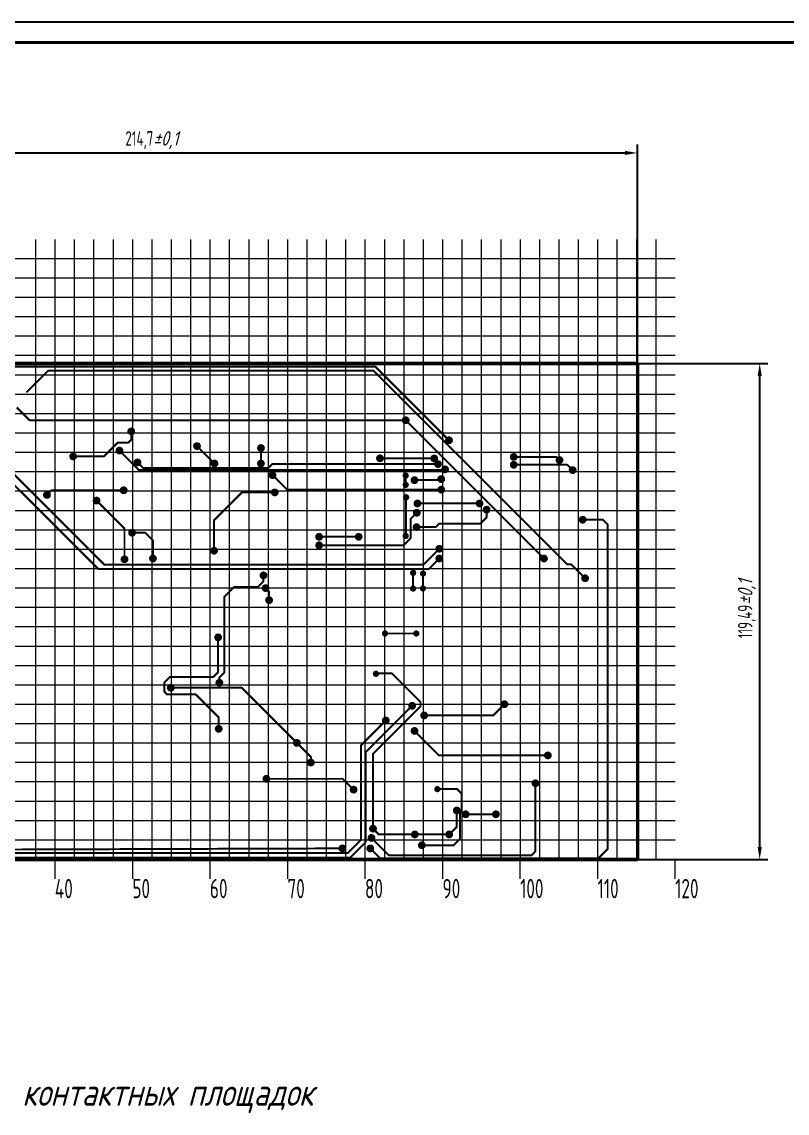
# Model space of a CAD drawing. Extents: x 1752 to 2593, y 74 to 668.
# Drawn here: x 2242.3 to 2426.5, y 404.7 to 667.6 of the extents above; entities that cross this region are included whole.
import ezdxf

# ---------------------------------------------------------------- set-up
doc = ezdxf.new("R2010")
doc.units = 0
doc.header["$MEASUREMENT"] = 0
doc.layers.get('0').update_dxf_attribs({"linetype": 'CONTINUOUS'})
doc.layers.get('DEFPOINTS').update_dxf_attribs({"linetype": 'CONTINUOUS'})
for name, color, linetype in [('BottomLayer', 5, 'CONTINUOUS'), ('BottomSolder', 6, 'CONTINUOUS'), ('KeepOutLayer', 6, 'CONTINUOUS'), ('KONTUR', 7, 'CONTINUOUS')]:
    doc.layers.add(name, color=color, linetype=linetype)
doc.layers.add('Основная', color=7, linetype='CONTINUOUS', lineweight=40)
doc.layers.add('тонкая', color=7, linetype='CONTINUOUS', lineweight=20)
doc.styles.add('ЕСКД', font='eskd15.shx', dxfattribs={"width": 0.8})
doc.styles.add('стиль1', font='romans.shx', dxfattribs={"width": 0.75, "oblique": 15, "height": 3.5})
doc.dimstyles.new('ЕСКД', dxfattribs={"dimtxt": 3.5, "dimasz": 3, "dimexe": 2, "dimexo": 0, "dimgap": 1, "dimtad": 1, "dimtoh": 1, "dimtxsty": 'ЕСКД', "dimcen": 0, "dimazin": 2, "dimtfac": 1, "dimtmove": 0, "dimatfit": 3, "dimfxl": 1, "dimarcsym": 0})

# ---------------------------------------------------------------- blocks, each defined once
blk = doc.blocks.new('*D143')
at = {"layer": 'DEFPOINTS', "color": 0, "transparency": 16777216}
for p in [(2390.47, 635.99), (2175.76, 585.3), (2390.47, 585.3)]:
    blk.add_point(p, dxfattribs=at)
at = {"layer": 'тонкая', "color": 0, "lineweight": -2, "transparency": 16777216}
for p, q in [((2175.76, 585.3), (2175.76, 637.99)), ((2390.47, 585.3), (2390.47, 637.99)), ((2178.76, 635.99), (2387.47, 635.99))]:
    blk.add_line(p, q, dxfattribs=at)
at = {"layer": 'тонкая', "color": 0, "transparency": 16777216}
for points in [[(2178.76, 636.49), (2178.76, 635.49), (2175.76, 635.99)], [(2387.47, 636.49), (2387.47, 635.49), (2390.47, 635.99)]]:
    blk.add_solid(points, dxfattribs=at)
at = {"layer": 'тонкая', "color": 0, "lineweight": 9, "transparency": 16777216, "insert": (2273.57, 639.08), "char_height": 3.5, "width": 6.1333, "attachment_point": 5, "style": 'ЕСКД'}
blk.add_mtext('214,7{\\Fromans|c204;\\Q15;\\W0.75;%%P0,1}', dxfattribs=at)
blk = doc.blocks.new('*D144')
at = {"layer": 'DEFPOINTS', "color": 0, "transparency": 16777216}
for p in [(2390.47, 585.3), (2419.92, 585.3), (2390.23, 465.81)]:
    blk.add_point(p, dxfattribs=at)
at = {"layer": 'тонкая', "color": 0, "lineweight": -2, "transparency": 16777216}
for p, q in [((2390.47, 585.3), (2421.92, 585.3)), ((2419.92, 468.81), (2419.92, 582.3)), ((2390.23, 465.81), (2421.92, 465.81))]:
    blk.add_line(p, q, dxfattribs=at)
at = {"layer": 'тонкая', "color": 0, "transparency": 16777216}
for points in [[(2419.42, 582.3), (2420.42, 582.3), (2419.92, 585.3)], [(2419.42, 468.81), (2420.42, 468.81), (2419.92, 465.81)]]:
    blk.add_solid(points, dxfattribs=at)
at = {"layer": 'тонкая', "color": 0, "lineweight": 9, "transparency": 16777216, "insert": (2416.84, 526.15), "char_height": 3.5, "attachment_point": 5, "rotation": 90, "style": 'ЕСКД'}
blk.add_mtext('119,49{\\Fromans|c204;\\Q15;\\W0.75;%%P0,1}', dxfattribs=at)

msp = doc.modelspace()

# ---------------------------------------------------------------- linework, layer by layer
at = {"lineweight": 9}
for p, q in [((2245.538, 615.167), (2245.538, 465.809)), ((2250.206, 615.167), (2250.206, 461.142)), ((2254.873, 615.167), (2254.873, 465.809)), ((2259.541, 615.167), (2259.541, 465.809)), ((2264.208, 615.167), (2264.208, 465.809)), ((2268.876, 615.167), (2268.876, 461.142)), ((2273.543, 615.167), (2273.543, 465.809)), ((2278.211, 615.167), (2278.211, 465.809)), ((2282.878, 615.167), (2282.878, 465.809)), ((2287.545, 615.167), (2287.545, 461.142)), ((2292.213, 615.167), (2292.213, 465.809)), ((2296.88, 615.167), (2296.88, 465.809)), ((2301.548, 615.167), (2301.548, 465.809)), ((2306.215, 615.167), (2306.215, 461.142)), ((2310.883, 615.167), (2310.883, 465.809)), ((2315.55, 615.167), (2315.55, 465.809)), ((2320.218, 615.167), (2320.218, 465.809)), ((2324.885, 615.167), (2324.885, 461.142)), ((2329.552, 615.167), (2329.552, 465.809)), ((2334.22, 615.167), (2334.22, 465.809)), ((2338.887, 615.167), (2338.887, 465.809)), ((2343.555, 615.167), (2343.555, 461.142)), ((2348.222, 615.167), (2348.222, 465.809)), ((2352.89, 615.167), (2352.89, 465.809)), ((2357.557, 615.167), (2357.557, 465.809)), ((2362.225, 615.167), (2362.225, 465.809)), ((2366.892, 615.167), (2366.892, 465.809)), ((2371.559, 615.167), (2371.559, 465.809)), ((2376.227, 615.167), (2376.227, 465.809)), ((2380.894, 615.167), (2380.894, 461.142)), ((2385.562, 615.167), (2385.562, 465.809)), ((2390.229, 615.167), (2390.229, 465.809)), ((2394.897, 615.167), (2394.897, 465.809)), ((2362.225, 610.5), (2175.527, 610.5)), ((2399.564, 610.5), (2212.866, 610.5)), ((2362.225, 605.833), (2175.527, 605.833)), ((2399.564, 605.833), (2212.866, 605.833)), ((2362.225, 601.165), (2175.527, 601.165)), ((2399.564, 601.165), (2212.866, 601.165)), ((2362.225, 596.498), (2170.859, 596.498)), ((2399.564, 596.498), (2208.199, 596.498)), ((2362.225, 591.83), (2175.527, 591.83)), ((2399.564, 591.83), (2212.866, 591.83)), ((2362.225, 587.163), (2175.527, 587.163)), ((2399.564, 587.163), (2212.866, 587.163)), ((2362.225, 582.495), (2175.527, 582.495)), ((2399.564, 582.495), (2212.866, 582.495)), ((2362.225, 577.828), (2170.859, 577.828)), ((2399.564, 577.828), (2208.199, 577.828)), ((2362.225, 573.16), (2175.527, 573.16)), ((2399.564, 573.16), (2212.866, 573.16)), ((2362.225, 568.493), (2175.527, 568.493)), ((2399.564, 568.493), (2212.866, 568.493)), ((2362.225, 563.826), (2175.527, 563.826)), ((2399.564, 563.826), (2212.866, 563.826)), ((2362.225, 559.158), (2170.859, 559.158)), ((2399.564, 559.158), (2208.199, 559.158)), ((2362.225, 554.491), (2175.527, 554.491)), ((2399.564, 554.491), (2212.866, 554.491)), ((2362.225, 549.823), (2175.527, 549.823)), ((2399.564, 549.823), (2212.866, 549.823)), ((2362.225, 545.156), (2175.527, 545.156)), ((2399.564, 545.156), (2212.866, 545.156)), ((2362.225, 540.488), (2170.859, 540.488)), ((2399.564, 540.488), (2208.199, 540.488)), ((2362.225, 535.821), (2175.527, 535.821)), ((2399.564, 535.821), (2212.866, 535.821)), ((2362.225, 531.153), (2175.527, 531.153)), ((2399.564, 531.153), (2212.866, 531.153)), ((2362.225, 526.486), (2175.527, 526.486)), ((2399.564, 526.486), (2212.866, 526.486)), ((2362.225, 521.819), (2170.859, 521.819)), ((2399.564, 521.819), (2208.199, 521.819)), ((2362.225, 517.151), (2175.527, 517.151)), ((2399.564, 517.151), (2212.866, 517.151)), ((2362.225, 512.484), (2175.527, 512.484)), ((2399.564, 512.484), (2212.866, 512.484)), ((2362.225, 507.816), (2175.527, 507.816)), ((2399.564, 507.816), (2212.866, 507.816)), ((2362.225, 503.149), (2170.859, 503.149)), ((2399.564, 503.149), (2208.199, 503.149)), ((2362.225, 498.481), (2175.527, 498.481)), ((2399.564, 498.481), (2212.866, 498.481)), ((2362.225, 493.814), (2175.527, 493.814)), ((2399.564, 493.814), (2212.866, 493.814)), ((2362.225, 489.146), (2175.527, 489.146)), ((2399.564, 489.146), (2212.866, 489.146)), ((2362.225, 484.479), (2170.859, 484.479)), ((2399.564, 484.479), (2208.199, 484.479)), ((2362.225, 479.812), (2175.527, 479.812)), ((2399.564, 479.812), (2212.866, 479.812)), ((2362.225, 475.144), (2175.527, 475.144)), ((2399.564, 475.144), (2212.866, 475.144)), ((2362.225, 470.477), (2175.527, 470.477)), ((2399.564, 470.477), (2212.866, 470.477)), ((2362.225, 461.142), (2362.225, 465.809)), ((2399.564, 461.142), (2399.564, 465.809))]:
    msp.add_line(p, q, dxfattribs=at)
at = {"layer": 'BottomLayer', "const_width": 0.474}
for points in [[(2229.043, 584.519), (2327.371, 584.519)], [(2243.49, 578.451), (2248.624, 583.585)], [(2248.624, 583.585), (2326.905, 583.585)], [(2326.905, 583.585), (2373.579, 536.911)], [(2327.371, 584.519), (2345.108, 566.782)], [(2217.996, 578.451), (2260.704, 535.744)], [(2241.024, 574.717), (2244.142, 571.599)], [(2244.142, 571.599), (2334.69, 571.599)], [(2334.69, 571.599), (2367.978, 538.311)], [(2268.608, 566.922), (2268.608, 568.929)], [(2262.027, 562.908), (2265.341, 566.222)], [(2265.341, 566.222), (2267.908, 566.222)], [(2267.908, 566.222), (2268.608, 566.922)], [(2284.431, 565.382), (2288.632, 561.181)], [(2299.834, 561.181), (2299.834, 564.915)], [(2254.606, 562.908), (2262.027, 562.908)], [(2265.761, 564.299), (2270.429, 559.632)], [(2328.492, 562.442), (2341.56, 562.395)], [(2360.697, 562.768), (2370.965, 562.768)], [(2370.965, 562.768), (2371.712, 562.022)], [(2238.51, 560.428), (2262.121, 536.817)], [(2269.962, 561.601), (2271.455, 560.108)], [(2269.962, 561.601), (2271.455, 560.108)], [(2271.455, 560.108), (2301.607, 560.108)], [(2301.607, 560.108), (2302.541, 561.041)], [(2302.541, 561.041), (2342.459, 561.041)], [(2344.174, 559.632), (2344.174, 559.781)], [(2360.697, 560.875), (2373.606, 560.875)], [(2373.606, 560.875), (2374.886, 559.595)], [(2270.429, 559.632), (2344.174, 559.632)], [(2270.429, 559.632), (2344.174, 559.632)], [(2270.429, 559.632), (2344.174, 559.632)], [(2302.634, 558.381), (2306.125, 554.89)], [(2334.69, 556.047), (2334.69, 558.278)], [(2336.8, 557.167), (2343.054, 557.261)], [(2343.054, 557.261), (2343.054, 557.447)], [(2343.054, 557.447), (2343.241, 557.447)], [(2248.305, 553.62), (2249.425, 554.74)], [(2249.425, 554.74), (2266.788, 554.74)], [(2306.125, 554.89), (2343.241, 554.89)], [(2260.254, 552.257), (2266.975, 545.536)], [(2288.538, 547.506), (2295.259, 554.227)], [(2295.259, 554.227), (2303.147, 554.227)], [(2334.793, 543.828), (2334.793, 553.06)], [(2335.866, 547.833), (2337.36, 549.326)], [(2337.5, 551.566), (2352.482, 551.566)], [(2354.163, 548.206), (2354.163, 550.073)], [(2288.538, 540.178), (2288.538, 547.506)], [(2335.866, 543.165), (2335.866, 547.833)], [(2341.934, 545.872), (2342.774, 546.712)], [(2342.774, 546.712), (2352.669, 546.712)], [(2352.669, 546.712), (2354.163, 548.206)], [(2377.313, 547.646), (2382.167, 547.646)], [(2382.167, 547.646), (2383.287, 546.526)], [(2383.287, 468.299), (2383.287, 546.526)], [(2266.975, 538.124), (2266.975, 545.536)], [(2268.795, 544.519), (2271.969, 544.519)], [(2271.969, 544.519), (2273.836, 542.652)], [(2337.313, 545.872), (2341.934, 545.872)], [(2273.836, 538.311), (2273.836, 542.652)], [(2313.836, 543.539), (2323.357, 543.539)], [(2313.836, 541.485), (2334.186, 541.485)], [(2334.186, 541.485), (2335.866, 543.165)], [(2334.69, 543.725), (2334.793, 543.828)], [(2338.947, 536.817), (2342.774, 540.645)], [(2262.121, 536.817), (2338.947, 536.817)], [(2340.207, 535.744), (2342.774, 538.311)], [(2373.579, 536.911), (2374.513, 536.911)], [(2374.513, 536.911), (2377.873, 533.55)], [(2260.704, 535.744), (2340.207, 535.744)], [(2300.44, 532.803), (2300.44, 534.25)], [(2336.473, 531.076), (2336.473, 534.857)], [(2338.853, 531.076), (2338.853, 534.67)], [(2291.012, 529.069), (2293.392, 531.45)], [(2293.392, 531.45), (2299.087, 531.45)], [(2299.087, 531.45), (2300.44, 532.803)], [(2300.954, 531.17), (2301.794, 530.33)], [(2291.012, 510.866), (2291.012, 529.069)], [(2301.794, 528.276), (2301.794, 530.33)], [(2329.705, 520.248), (2337.22, 520.248)], [(2289.519, 510.913), (2289.519, 519.314)], [(2276.59, 508.439), (2277.943, 509.793)], [(2277.943, 509.793), (2288.398, 509.793)], [(2288.398, 509.793), (2289.519, 510.913)], [(2289.814, 509.668), (2291.012, 510.866)], [(2327.698, 510.633), (2331.339, 510.633)], [(2331.339, 510.633), (2338.247, 503.725)], [(2276.59, 506.199), (2276.59, 508.439)], [(2278.13, 507.179), (2295.213, 507.179)], [(2289.814, 508.377), (2289.814, 509.668)], [(2295.213, 507.179), (2308.496, 493.896)], [(2276.59, 506.199), (2277.196, 505.592)], [(2277.196, 505.592), (2284.104, 505.592)], [(2284.104, 505.592), (2289.659, 500.038)], [(2325.038, 491.637), (2336.24, 502.838)], [(2326.811, 491.263), (2338.247, 502.698)], [(2338.247, 502.698), (2338.247, 503.725)], [(2355.75, 500.505), (2358.457, 503.212)], [(2289.659, 497.284), (2289.659, 500.038)], [(2323.918, 493.317), (2329.892, 499.291)], [(2339.133, 500.505), (2355.75, 500.505)], [(2336.8, 496.771), (2342.681, 490.89)], [(2308.496, 493.896), (2311.848, 490.544)], [(2323.918, 470.54), (2323.918, 493.317)], [(2325.038, 469.98), (2325.038, 491.637)], [(2311.848, 489.153), (2311.848, 490.544)], [(2326.811, 473.247), (2326.811, 491.263)], [(2342.681, 490.89), (2368.912, 490.89)], [(2301.14, 485.242), (2319.53, 485.242)], [(2319.53, 485.242), (2322.144, 482.628)], [(2365.925, 467.739), (2365.925, 484.169)], [(2342.307, 482.768), (2347.068, 482.768)], [(2347.068, 482.768), (2348.188, 481.648)], [(2348.188, 477.471), (2348.188, 481.648)], [(2346.975, 473.667), (2346.975, 477.634)], [(2347.768, 477.051), (2348.188, 477.471)], [(2347.768, 470.773), (2347.768, 477.051)], [(2349.122, 476.701), (2356.403, 476.701)], [(2326.811, 473.247), (2328.212, 471.847)], [(2345.154, 471.847), (2346.975, 473.667)], [(2320.744, 467.366), (2323.918, 470.54)], [(2326.438, 471.006), (2330.639, 466.806)], [(2328.212, 471.847), (2336.893, 471.847)], [(2336.893, 471.847), (2345.154, 471.847)], [(2346.228, 469.233), (2347.768, 470.773)], [(2210.032, 468.113), (2319.437, 468.486)], [(2321.304, 466.246), (2325.038, 469.98)], [(2326.158, 468.486), (2328.585, 466.059)], [(2338.573, 469.233), (2346.228, 469.233)], [(2364.991, 466.806), (2365.925, 467.739)], [(2381.047, 466.059), (2383.287, 468.299)], [(2185.388, 466.246), (2321.304, 466.246)], [(2188.188, 467.366), (2320.744, 467.366)], [(2328.585, 466.059), (2381.047, 466.059)], [(2330.639, 466.806), (2364.991, 466.806)]]:
    msp.add_lwpolyline(points, dxfattribs=at)
at = {"layer": 'BottomLayer'}
for points, const_width in [([(2248.505, 583.585, 1), (2248.742, 583.585, 1)], 0.237), ([(2248.505, 583.585, 1), (2248.742, 583.585, 1)], 0.237), ([(2326.786, 583.585, 1), (2327.023, 583.585, 1)], 0.237), ([(2326.786, 583.585, 1), (2327.023, 583.585, 1)], 0.237), ([(2327.253, 584.519, 1), (2327.49, 584.519, 1)], 0.237), ([(2327.253, 584.519, 1), (2327.49, 584.519, 1)], 0.237), ([(2243.371, 578.451, 1), (2243.608, 578.451, 1)], 0.237), ([(2244.023, 571.599, 1), (2244.26, 571.599, 1)], 0.237), ([(2244.023, 571.599, 1), (2244.26, 571.599, 1)], 0.237), ([(2334.317, 571.599, 1), (2335.063, 571.599, 1)], 0.747), ([(2334.571, 571.599, 1), (2334.809, 571.599, 1)], 0.237), ([(2334.571, 571.599, 1), (2334.809, 571.599, 1)], 0.237), ([(2268.235, 568.929, 1), (2268.982, 568.929, 1)], 0.747), ([(2268.49, 568.929, 1), (2268.727, 568.929, 1)], 0.237), ([(2265.223, 566.222, 1), (2265.46, 566.222, 1)], 0.237), ([(2265.223, 566.222, 1), (2265.46, 566.222, 1)], 0.237), ([(2267.79, 566.222, 1), (2268.027, 566.222, 1)], 0.237), ([(2267.79, 566.222, 1), (2268.027, 566.222, 1)], 0.237), ([(2268.49, 566.922, 1), (2268.727, 566.922, 1)], 0.237), ([(2268.49, 566.922, 1), (2268.727, 566.922, 1)], 0.237), ([(2284.058, 565.382, 1), (2284.804, 565.382, 1)], 0.747), ([(2284.312, 565.382, 1), (2284.55, 565.382, 1)], 0.237), ([(2299.46, 564.915, 1), (2300.207, 564.915, 1)], 0.747), ([(2299.715, 564.915, 1), (2299.952, 564.915, 1)], 0.237), ([(2344.734, 566.782, 1), (2345.481, 566.782, 1)], 0.747), ([(2344.989, 566.782, 1), (2345.226, 566.782, 1)], 0.237), ([(2254.233, 562.908, 1), (2254.979, 562.908, 1)], 0.747), ([(2254.487, 562.908, 1), (2254.725, 562.908, 1)], 0.237), ([(2261.909, 562.908, 1), (2262.146, 562.908, 1)], 0.237), ([(2261.909, 562.908, 1), (2262.146, 562.908, 1)], 0.237), ([(2265.388, 564.299, 1), (2266.135, 564.299, 1)], 0.747), ([(2265.643, 564.299, 1), (2265.88, 564.299, 1)], 0.237), ([(2328.118, 562.442, 1), (2328.865, 562.442, 1)], 0.747), ([(2328.373, 562.442, 1), (2328.61, 562.442, 1)], 0.237), ([(2341.187, 562.395, 1), (2341.934, 562.395, 1)], 0.747), ([(2341.442, 562.395, 1), (2341.679, 562.395, 1)], 0.237), ([(2360.324, 562.768, 1), (2361.07, 562.768, 1)], 0.747), ([(2360.579, 562.768, 1), (2360.816, 562.768, 1)], 0.237), ([(2370.847, 562.768, 1), (2371.084, 562.768, 1)], 0.237), ([(2370.847, 562.768, 1), (2371.084, 562.768, 1)], 0.237), ([(2371.339, 562.022, 1), (2372.086, 562.022, 1)], 0.747), ([(2269.729, 561.461, 1), (2270.475, 561.461, 1)], 0.747), ([(2269.843, 561.601, 1), (2270.08, 561.601, 1)], 0.237), ([(2269.843, 561.601, 1), (2270.08, 561.601, 1)], 0.237), ([(2271.337, 560.108, 1), (2271.574, 560.108, 1)], 0.237), ([(2271.337, 560.108, 1), (2271.574, 560.108, 1)], 0.237), ([(2271.337, 560.108, 1), (2271.574, 560.108, 1)], 0.237), ([(2288.258, 561.181, 1), (2289.005, 561.181, 1)], 0.747), ([(2288.513, 561.181, 1), (2288.75, 561.181, 1)], 0.237), ([(2299.46, 561.181, 1), (2300.207, 561.181, 1)], 0.747), ([(2299.715, 561.181, 1), (2299.952, 561.181, 1)], 0.237), ([(2301.489, 560.108, 1), (2301.726, 560.108, 1)], 0.237), ([(2301.489, 560.108, 1), (2301.726, 560.108, 1)], 0.237), ([(2302.422, 561.041, 1), (2302.659, 561.041, 1)], 0.237), ([(2302.422, 561.041, 1), (2302.659, 561.041, 1)], 0.237), ([(2342.085, 561.041, 1), (2342.832, 561.041, 1)], 0.747), ([(2342.34, 561.041, 1), (2342.577, 561.041, 1)], 0.237), ([(2343.801, 559.781, 1), (2344.548, 559.781, 1)], 0.747), ([(2344.056, 559.781, 1), (2344.293, 559.781, 1)], 0.237), ([(2360.324, 560.875, 1), (2361.07, 560.875, 1)], 0.747), ([(2360.579, 560.875, 1), (2360.816, 560.875, 1)], 0.237), ([(2371.594, 562.022, 1), (2371.831, 562.022, 1)], 0.237), ([(2373.487, 560.875, 1), (2373.724, 560.875, 1)], 0.237), ([(2373.487, 560.875, 1), (2373.724, 560.875, 1)], 0.237), ([(2374.513, 559.595, 1), (2375.259, 559.595, 1)], 0.747), ([(2270.31, 559.632, 1), (2270.547, 559.632, 1)], 0.237), ([(2270.31, 559.632, 1), (2270.547, 559.632, 1)], 0.237), ([(2270.31, 559.632, 1), (2270.547, 559.632, 1)], 0.237), ([(2270.31, 559.632, 1), (2270.547, 559.632, 1)], 0.237), ([(2302.261, 558.381, 1), (2303.007, 558.381, 1)], 0.747), ([(2302.515, 558.381, 1), (2302.753, 558.381, 1)], 0.237), ([(2334.41, 558.278, 1), (2334.97, 558.278, 1)], 0.56), ([(2334.571, 558.278, 1), (2334.809, 558.278, 1)], 0.237), ([(2336.426, 557.167, 1), (2337.173, 557.167, 1)], 0.747), ([(2336.681, 557.167, 1), (2336.918, 557.167, 1)], 0.237), ([(2342.867, 557.447, 1), (2343.614, 557.447, 1)], 0.747), ([(2342.936, 557.447, 1), (2343.173, 557.447, 1)], 0.237), ([(2342.936, 557.447, 1), (2343.173, 557.447, 1)], 0.237), ([(2342.936, 557.261, 1), (2343.173, 557.261, 1)], 0.237), ([(2342.936, 557.261, 1), (2343.173, 557.261, 1)], 0.237), ([(2343.122, 557.447, 1), (2343.359, 557.447, 1)], 0.237), ([(2344.056, 559.632, 1), (2344.293, 559.632, 1)], 0.237), ([(2344.056, 559.632, 1), (2344.293, 559.632, 1)], 0.237), ([(2344.056, 559.632, 1), (2344.293, 559.632, 1)], 0.237), ([(2344.056, 559.632, 1), (2344.293, 559.632, 1)], 0.237), ([(2374.768, 559.595, 1), (2375.005, 559.595, 1)], 0.237), ([(2249.307, 554.74, 1), (2249.544, 554.74, 1)], 0.237), ([(2249.307, 554.74, 1), (2249.544, 554.74, 1)], 0.237), ([(2266.415, 554.74, 1), (2267.161, 554.74, 1)], 0.747), ([(2266.67, 554.74, 1), (2266.907, 554.74, 1)], 0.237), ([(2302.774, 554.227, 1), (2303.521, 554.227, 1)], 0.747), ([(2306.007, 554.89, 1), (2306.244, 554.89, 1)], 0.237), ([(2306.007, 554.89, 1), (2306.244, 554.89, 1)], 0.237), ([(2334.41, 556.047, 1), (2334.97, 556.047, 1)], 0.56), ([(2334.571, 556.047, 1), (2334.809, 556.047, 1)], 0.237), ([(2342.867, 554.89, 1), (2343.614, 554.89, 1)], 0.747), ([(2343.122, 554.89, 1), (2343.359, 554.89, 1)], 0.237), ([(2247.932, 553.62, 1), (2248.678, 553.62, 1)], 0.747), ([(2248.186, 553.62, 1), (2248.424, 553.62, 1)], 0.237), ([(2259.88, 552.257, 1), (2260.627, 552.257, 1)], 0.747), ([(2260.135, 552.257, 1), (2260.372, 552.257, 1)], 0.237), ([(2295.141, 554.227, 1), (2295.378, 554.227, 1)], 0.237), ([(2295.141, 554.227, 1), (2295.378, 554.227, 1)], 0.237), ([(2303.029, 554.227, 1), (2303.266, 554.227, 1)], 0.237), ([(2334.513, 553.06, 1), (2335.073, 553.06, 1)], 0.56), ([(2334.674, 553.06, 1), (2334.911, 553.06, 1)], 0.237), ([(2337.126, 551.566, 1), (2337.873, 551.566, 1)], 0.747), ([(2352.109, 551.566, 1), (2352.856, 551.566, 1)], 0.747), ([(2336.986, 549.326, 1), (2337.733, 549.326, 1)], 0.747), ([(2337.241, 549.326, 1), (2337.478, 549.326, 1)], 0.237), ([(2337.381, 551.566, 1), (2337.618, 551.566, 1)], 0.237), ([(2352.364, 551.566, 1), (2352.601, 551.566, 1)], 0.237), ([(2353.789, 550.073, 1), (2354.536, 550.073, 1)], 0.747), ([(2354.044, 550.073, 1), (2354.281, 550.073, 1)], 0.237), ([(2288.42, 547.506, 1), (2288.657, 547.506, 1)], 0.237), ([(2288.42, 547.506, 1), (2288.657, 547.506, 1)], 0.237), ([(2335.748, 547.833, 1), (2335.985, 547.833, 1)], 0.237), ([(2335.748, 547.833, 1), (2335.985, 547.833, 1)], 0.237), ([(2342.656, 546.712, 1), (2342.893, 546.712, 1)], 0.237), ([(2342.656, 546.712, 1), (2342.893, 546.712, 1)], 0.237), ([(2352.55, 546.712, 1), (2352.788, 546.712, 1)], 0.237), ([(2352.55, 546.712, 1), (2352.788, 546.712, 1)], 0.237), ([(2354.044, 548.206, 1), (2354.281, 548.206, 1)], 0.237), ([(2354.044, 548.206, 1), (2354.281, 548.206, 1)], 0.237), ([(2376.94, 547.646, 1), (2377.687, 547.646, 1)], 0.747), ([(2377.195, 547.646, 1), (2377.432, 547.646, 1)], 0.237), ([(2382.049, 547.646, 1), (2382.286, 547.646, 1)], 0.237), ([(2382.049, 547.646, 1), (2382.286, 547.646, 1)], 0.237), ([(2383.169, 546.526, 1), (2383.406, 546.526, 1)], 0.237), ([(2383.169, 546.526, 1), (2383.406, 546.526, 1)], 0.237), ([(2266.856, 545.536, 1), (2267.093, 545.536, 1)], 0.237), ([(2266.856, 545.536, 1), (2267.093, 545.536, 1)], 0.237), ([(2268.422, 544.519, 1), (2269.168, 544.519, 1)], 0.747), ([(2268.676, 544.519, 1), (2268.914, 544.519, 1)], 0.237), ([(2271.85, 544.519, 1), (2272.088, 544.519, 1)], 0.237), ([(2271.85, 544.519, 1), (2272.088, 544.519, 1)], 0.237), ([(2313.463, 543.539, 1), (2314.209, 543.539, 1)], 0.747), ([(2322.984, 543.539, 1), (2323.731, 543.539, 1)], 0.747), ([(2334.41, 543.725, 1), (2334.97, 543.725, 1)], 0.56), ([(2336.94, 545.872, 1), (2337.687, 545.872, 1)], 0.747), ([(2337.195, 545.872, 1), (2337.432, 545.872, 1)], 0.237), ([(2341.815, 545.872, 1), (2342.052, 545.872, 1)], 0.237), ([(2341.815, 545.872, 1), (2342.052, 545.872, 1)], 0.237), ([(2273.717, 542.652, 1), (2273.954, 542.652, 1)], 0.237), ([(2273.717, 542.652, 1), (2273.954, 542.652, 1)], 0.237), ([(2313.463, 541.485, 1), (2314.209, 541.485, 1)], 0.747), ([(2313.717, 543.539, 1), (2313.954, 543.539, 1)], 0.237), ([(2313.717, 541.485, 1), (2313.954, 541.485, 1)], 0.237), ([(2323.239, 543.539, 1), (2323.476, 543.539, 1)], 0.237), ([(2334.067, 541.485, 1), (2334.305, 541.485, 1)], 0.237), ([(2334.067, 541.485, 1), (2334.305, 541.485, 1)], 0.237), ([(2334.571, 543.725, 1), (2334.809, 543.725, 1)], 0.237), ([(2334.674, 543.828, 1), (2334.911, 543.828, 1)], 0.237), ([(2334.674, 543.828, 1), (2334.911, 543.828, 1)], 0.237), ([(2335.748, 543.165, 1), (2335.985, 543.165, 1)], 0.237), ([(2335.748, 543.165, 1), (2335.985, 543.165, 1)], 0.237), ([(2266.601, 538.124, 1), (2267.348, 538.124, 1)], 0.747), ([(2273.462, 538.311, 1), (2274.209, 538.311, 1)], 0.747), ([(2288.165, 540.178, 1), (2288.912, 540.178, 1)], 0.747), ([(2288.42, 540.178, 1), (2288.657, 540.178, 1)], 0.237), ([(2342.401, 538.311, 1), (2343.147, 538.311, 1)], 0.747), ([(2342.419, 540.663, 1), (2343.166, 540.663, 1)], 0.747), ([(2342.656, 540.645, 1), (2342.893, 540.645, 1)], 0.237), ([(2367.605, 538.311, 1), (2368.352, 538.311, 1)], 0.747), ([(2262.002, 536.817, 1), (2262.239, 536.817, 1)], 0.237), ([(2262.002, 536.817, 1), (2262.239, 536.817, 1)], 0.237), ([(2266.856, 538.124, 1), (2267.093, 538.124, 1)], 0.237), ([(2273.717, 538.311, 1), (2273.954, 538.311, 1)], 0.237), ([(2338.828, 536.817, 1), (2339.065, 536.817, 1)], 0.237), ([(2338.828, 536.817, 1), (2339.065, 536.817, 1)], 0.237), ([(2342.656, 538.311, 1), (2342.893, 538.311, 1)], 0.237), ([(2367.86, 538.311, 1), (2368.097, 538.311, 1)], 0.237), ([(2373.461, 536.911, 1), (2373.698, 536.911, 1)], 0.237), ([(2373.461, 536.911, 1), (2373.698, 536.911, 1)], 0.237), ([(2374.394, 536.911, 1), (2374.631, 536.911, 1)], 0.237), ([(2374.394, 536.911, 1), (2374.631, 536.911, 1)], 0.237), ([(2260.585, 535.744, 1), (2260.822, 535.744, 1)], 0.237), ([(2260.585, 535.744, 1), (2260.822, 535.744, 1)], 0.237), ([(2300.067, 534.25, 1), (2300.814, 534.25, 1)], 0.747), ([(2300.322, 534.25, 1), (2300.559, 534.25, 1)], 0.237), ([(2336.193, 534.857, 1), (2336.753, 534.857, 1)], 0.56), ([(2336.354, 534.857, 1), (2336.592, 534.857, 1)], 0.237), ([(2338.573, 534.67, 1), (2339.133, 534.67, 1)], 0.56), ([(2338.735, 534.67, 1), (2338.972, 534.67, 1)], 0.237), ([(2340.088, 535.744, 1), (2340.326, 535.744, 1)], 0.237), ([(2340.088, 535.744, 1), (2340.326, 535.744, 1)], 0.237), ([(2377.5, 533.55, 1), (2378.247, 533.55, 1)], 0.747), ([(2377.755, 533.55, 1), (2377.992, 533.55, 1)], 0.237), ([(2293.274, 531.45, 1), (2293.511, 531.45, 1)], 0.237), ([(2293.274, 531.45, 1), (2293.511, 531.45, 1)], 0.237), ([(2298.968, 531.45, 1), (2299.205, 531.45, 1)], 0.237), ([(2298.968, 531.45, 1), (2299.205, 531.45, 1)], 0.237), ([(2300.322, 532.803, 1), (2300.559, 532.803, 1)], 0.237), ([(2300.322, 532.803, 1), (2300.559, 532.803, 1)], 0.237), ([(2300.58, 531.17, 1), (2301.327, 531.17, 1)], 0.747), ([(2300.835, 531.17, 1), (2301.072, 531.17, 1)], 0.237), ([(2336.193, 531.076, 1), (2336.753, 531.076, 1)], 0.56), ([(2336.354, 531.076, 1), (2336.592, 531.076, 1)], 0.237), ([(2338.573, 531.076, 1), (2339.133, 531.076, 1)], 0.56), ([(2338.735, 531.076, 1), (2338.972, 531.076, 1)], 0.237), ([(2290.894, 529.069, 1), (2291.131, 529.069, 1)], 0.237), ([(2290.894, 529.069, 1), (2291.131, 529.069, 1)], 0.237), ([(2301.42, 528.276, 1), (2302.167, 528.276, 1)], 0.747), ([(2301.675, 530.33, 1), (2301.912, 530.33, 1)], 0.237), ([(2301.675, 530.33, 1), (2301.912, 530.33, 1)], 0.237), ([(2301.675, 528.276, 1), (2301.912, 528.276, 1)], 0.237), ([(2329.425, 520.248, 1), (2329.985, 520.248, 1)], 0.56), ([(2329.587, 520.248, 1), (2329.824, 520.248, 1)], 0.237), ([(2336.94, 520.248, 1), (2337.5, 520.248, 1)], 0.56), ([(2337.101, 520.248, 1), (2337.338, 520.248, 1)], 0.237), ([(2289.145, 519.314, 1), (2289.892, 519.314, 1)], 0.747), ([(2289.4, 519.314, 1), (2289.637, 519.314, 1)], 0.237), ([(2277.825, 509.793, 1), (2278.062, 509.793, 1)], 0.237), ([(2277.825, 509.793, 1), (2278.062, 509.793, 1)], 0.237), ([(2288.28, 509.793, 1), (2288.517, 509.793, 1)], 0.237), ([(2288.28, 509.793, 1), (2288.517, 509.793, 1)], 0.237), ([(2289.4, 510.913, 1), (2289.637, 510.913, 1)], 0.237), ([(2289.4, 510.913, 1), (2289.637, 510.913, 1)], 0.237), ([(2290.894, 510.866, 1), (2291.131, 510.866, 1)], 0.237), ([(2290.894, 510.866, 1), (2291.131, 510.866, 1)], 0.237), ([(2327.231, 510.54, 1), (2327.792, 510.54, 1)], 0.56), ([(2327.58, 510.633, 1), (2327.817, 510.633, 1)], 0.237), ([(2331.22, 510.633, 1), (2331.457, 510.633, 1)], 0.237), ([(2331.22, 510.633, 1), (2331.457, 510.633, 1)], 0.237), ([(2276.471, 508.439, 1), (2276.708, 508.439, 1)], 0.237), ([(2276.471, 508.439, 1), (2276.708, 508.439, 1)], 0.237), ([(2277.757, 507.179, 1), (2278.503, 507.179, 1)], 0.747), ([(2278.011, 507.179, 1), (2278.248, 507.179, 1)], 0.237), ([(2289.441, 508.377, 1), (2290.187, 508.377, 1)], 0.747), ([(2289.695, 509.668, 1), (2289.933, 509.668, 1)], 0.237), ([(2289.695, 509.668, 1), (2289.933, 509.668, 1)], 0.237), ([(2289.695, 508.377, 1), (2289.933, 508.377, 1)], 0.237), ([(2295.094, 507.179, 1), (2295.331, 507.179, 1)], 0.237), ([(2295.094, 507.179, 1), (2295.331, 507.179, 1)], 0.237), ([(2276.471, 506.199, 1), (2276.708, 506.199, 1)], 0.237), ([(2276.471, 506.199, 1), (2276.708, 506.199, 1)], 0.237), ([(2277.078, 505.592, 1), (2277.315, 505.592, 1)], 0.237), ([(2277.078, 505.592, 1), (2277.315, 505.592, 1)], 0.237), ([(2283.986, 505.592, 1), (2284.223, 505.592, 1)], 0.237), ([(2283.986, 505.592, 1), (2284.223, 505.592, 1)], 0.237), ([(2335.866, 502.838, 1), (2336.613, 502.838, 1)], 0.747), ([(2336.121, 502.838, 1), (2336.358, 502.838, 1)], 0.237), ([(2338.128, 503.725, 1), (2338.365, 503.725, 1)], 0.237), ([(2338.128, 503.725, 1), (2338.365, 503.725, 1)], 0.237), ([(2338.128, 502.698, 1), (2338.365, 502.698, 1)], 0.237), ([(2338.128, 502.698, 1), (2338.365, 502.698, 1)], 0.237), ([(2358.083, 503.212, 1), (2358.83, 503.212, 1)], 0.747), ([(2358.338, 503.212, 1), (2358.575, 503.212, 1)], 0.237), ([(2289.54, 500.038, 1), (2289.777, 500.038, 1)], 0.237), ([(2289.54, 500.038, 1), (2289.777, 500.038, 1)], 0.237), ([(2329.519, 499.291, 1), (2330.265, 499.291, 1)], 0.747), ([(2329.773, 499.291, 1), (2330.01, 499.291, 1)], 0.237), ([(2338.76, 500.505, 1), (2339.507, 500.505, 1)], 0.747), ([(2339.015, 500.505, 1), (2339.252, 500.505, 1)], 0.237), ([(2355.631, 500.505, 1), (2355.868, 500.505, 1)], 0.237), ([(2355.631, 500.505, 1), (2355.868, 500.505, 1)], 0.237), ([(2289.285, 497.284, 1), (2290.032, 497.284, 1)], 0.747), ([(2289.54, 497.284, 1), (2289.777, 497.284, 1)], 0.237), ([(2336.426, 496.771, 1), (2337.173, 496.771, 1)], 0.747), ([(2336.681, 496.771, 1), (2336.918, 496.771, 1)], 0.237), ([(2308.123, 493.896, 1), (2308.87, 493.896, 1)], 0.747), ([(2308.378, 493.896, 1), (2308.615, 493.896, 1)], 0.237), ([(2308.378, 493.896, 1), (2308.615, 493.896, 1)], 0.237), ([(2323.799, 493.317, 1), (2324.036, 493.317, 1)], 0.237), ([(2323.799, 493.317, 1), (2324.036, 493.317, 1)], 0.237), ([(2324.919, 491.637, 1), (2325.156, 491.637, 1)], 0.237), ([(2324.919, 491.637, 1), (2325.156, 491.637, 1)], 0.237), ([(2368.538, 490.89, 1), (2369.285, 490.89, 1)], 0.747), ([(2311.474, 489.153, 1), (2312.221, 489.153, 1)], 0.747), ([(2311.729, 490.544, 1), (2311.966, 490.544, 1)], 0.237), ([(2311.729, 490.544, 1), (2311.966, 490.544, 1)], 0.237), ([(2311.729, 489.153, 1), (2311.966, 489.153, 1)], 0.237), ([(2326.693, 491.263, 1), (2326.93, 491.263, 1)], 0.237), ([(2326.693, 491.263, 1), (2326.93, 491.263, 1)], 0.237), ([(2342.562, 490.89, 1), (2342.799, 490.89, 1)], 0.237), ([(2342.562, 490.89, 1), (2342.799, 490.89, 1)], 0.237), ([(2368.793, 490.89, 1), (2369.03, 490.89, 1)], 0.237), ([(2300.767, 485.242, 1), (2301.514, 485.242, 1)], 0.747), ([(2301.022, 485.242, 1), (2301.259, 485.242, 1)], 0.237), ([(2319.412, 485.242, 1), (2319.649, 485.242, 1)], 0.237), ([(2319.412, 485.242, 1), (2319.649, 485.242, 1)], 0.237), ([(2365.551, 484.169, 1), (2366.298, 484.169, 1)], 0.747), ([(2365.806, 484.169, 1), (2366.043, 484.169, 1)], 0.237), ([(2321.771, 482.628, 1), (2322.517, 482.628, 1)], 0.747), ([(2322.025, 482.628, 1), (2322.263, 482.628, 1)], 0.237), ([(2342.027, 482.768, 1), (2342.587, 482.768, 1)], 0.56), ([(2342.189, 482.768, 1), (2342.426, 482.768, 1)], 0.237), ([(2346.95, 482.768, 1), (2347.187, 482.768, 1)], 0.237), ([(2346.95, 482.768, 1), (2347.187, 482.768, 1)], 0.237), ([(2348.07, 481.648, 1), (2348.307, 481.648, 1)], 0.237), ([(2348.07, 481.648, 1), (2348.307, 481.648, 1)], 0.237), ([(2346.601, 477.634, 1), (2347.348, 477.634, 1)], 0.747), ([(2346.856, 477.634, 1), (2347.093, 477.634, 1)], 0.237), ([(2347.65, 477.051, 1), (2347.887, 477.051, 1)], 0.237), ([(2347.65, 477.051, 1), (2347.887, 477.051, 1)], 0.237), ([(2348.07, 477.471, 1), (2348.307, 477.471, 1)], 0.237), ([(2348.07, 477.471, 1), (2348.307, 477.471, 1)], 0.237), ([(2348.748, 476.701, 1), (2349.495, 476.701, 1)], 0.747), ([(2349.003, 476.701, 1), (2349.24, 476.701, 1)], 0.237), ([(2356.03, 476.701, 1), (2356.776, 476.701, 1)], 0.747), ([(2356.284, 476.701, 1), (2356.522, 476.701, 1)], 0.237), ([(2326.438, 473.247, 1), (2327.185, 473.247, 1)], 0.747), ([(2326.693, 473.247, 1), (2326.93, 473.247, 1)], 0.237), ([(2326.693, 473.247, 1), (2326.93, 473.247, 1)], 0.237), ([(2346.856, 473.667, 1), (2347.093, 473.667, 1)], 0.237), ([(2346.856, 473.667, 1), (2347.093, 473.667, 1)], 0.237), ([(2323.799, 470.54, 1), (2324.036, 470.54, 1)], 0.237), ([(2323.799, 470.54, 1), (2324.036, 470.54, 1)], 0.237), ([(2326.065, 471.006, 1), (2326.811, 471.006, 1)], 0.747), ([(2326.319, 471.006, 1), (2326.557, 471.006, 1)], 0.237), ([(2328.093, 471.847, 1), (2328.33, 471.847, 1)], 0.237), ([(2328.093, 471.847, 1), (2328.33, 471.847, 1)], 0.237), ([(2336.52, 471.847, 1), (2337.267, 471.847, 1)], 0.747), ([(2336.775, 471.847, 1), (2337.012, 471.847, 1)], 0.237), ([(2336.775, 471.847, 1), (2337.012, 471.847, 1)], 0.237), ([(2344.781, 471.847, 1), (2345.528, 471.847, 1)], 0.747), ([(2345.036, 471.847, 1), (2345.273, 471.847, 1)], 0.237), ([(2345.036, 471.847, 1), (2345.273, 471.847, 1)], 0.237), ([(2347.65, 470.773, 1), (2347.887, 470.773, 1)], 0.237), ([(2347.65, 470.773, 1), (2347.887, 470.773, 1)], 0.237), ([(2319.063, 468.486, 1), (2319.81, 468.486, 1)], 0.747), ([(2319.318, 468.486, 1), (2319.555, 468.486, 1)], 0.237), ([(2324.919, 469.98, 1), (2325.156, 469.98, 1)], 0.237), ([(2324.919, 469.98, 1), (2325.156, 469.98, 1)], 0.237), ([(2325.785, 468.486, 1), (2326.531, 468.486, 1)], 0.747), ([(2326.039, 468.486, 1), (2326.277, 468.486, 1)], 0.237), ([(2338.2, 469.233, 1), (2338.947, 469.233, 1)], 0.747), ([(2338.455, 469.233, 1), (2338.692, 469.233, 1)], 0.237), ([(2346.109, 469.233, 1), (2346.347, 469.233, 1)], 0.237), ([(2346.109, 469.233, 1), (2346.347, 469.233, 1)], 0.237), ([(2365.806, 467.739, 1), (2366.043, 467.739, 1)], 0.237), ([(2365.806, 467.739, 1), (2366.043, 467.739, 1)], 0.237), ([(2383.169, 468.299, 1), (2383.406, 468.299, 1)], 0.237), ([(2383.169, 468.299, 1), (2383.406, 468.299, 1)], 0.237), ([(2320.625, 467.366, 1), (2320.862, 467.366, 1)], 0.237), ([(2320.625, 467.366, 1), (2320.862, 467.366, 1)], 0.237), ([(2321.185, 466.246, 1), (2321.422, 466.246, 1)], 0.237), ([(2321.185, 466.246, 1), (2321.422, 466.246, 1)], 0.237), ([(2328.466, 466.059, 1), (2328.704, 466.059, 1)], 0.237), ([(2328.466, 466.059, 1), (2328.704, 466.059, 1)], 0.237), ([(2330.52, 466.806, 1), (2330.757, 466.806, 1)], 0.237), ([(2330.52, 466.806, 1), (2330.757, 466.806, 1)], 0.237), ([(2364.873, 466.806, 1), (2365.11, 466.806, 1)], 0.237), ([(2364.873, 466.806, 1), (2365.11, 466.806, 1)], 0.237), ([(2380.929, 466.059, 1), (2381.166, 466.059, 1)], 0.237), ([(2380.929, 466.059, 1), (2381.166, 466.059, 1)], 0.237)]:
    msp.add_lwpolyline(points, format="xyb", close=True, dxfattribs=dict(at, const_width=const_width))
at = {"layer": 'BottomSolder'}
for points, const_width in [([(2334.222, 571.599, 1), (2335.158, 571.599, 1)], 0.936), ([(2268.14, 568.929, 1), (2269.077, 568.929, 1)], 0.936), ([(2265.293, 564.299, 1), (2266.229, 564.299, 1)], 0.936), ([(2283.963, 565.382, 1), (2284.899, 565.382, 1)], 0.936), ([(2299.365, 564.915, 1), (2300.302, 564.915, 1)], 0.936), ([(2344.64, 566.782, 1), (2345.576, 566.782, 1)], 0.936), ([(2254.138, 562.908, 1), (2255.074, 562.908, 1)], 0.936), ([(2328.023, 562.442, 1), (2328.96, 562.442, 1)], 0.936), ([(2341.092, 562.395, 1), (2342.029, 562.395, 1)], 0.936), ([(2360.229, 562.768, 1), (2361.165, 562.768, 1)], 0.936), ([(2371.244, 562.022, 1), (2372.18, 562.022, 1)], 0.936), ([(2269.634, 561.461, 1), (2270.57, 561.461, 1)], 0.936), ([(2288.164, 561.181, 1), (2289.1, 561.181, 1)], 0.936), ([(2299.365, 561.181, 1), (2300.302, 561.181, 1)], 0.936), ([(2341.991, 561.041, 1), (2342.927, 561.041, 1)], 0.936), ([(2343.706, 559.781, 1), (2344.642, 559.781, 1)], 0.936), ([(2360.229, 560.875, 1), (2361.165, 560.875, 1)], 0.936), ([(2374.418, 559.595, 1), (2375.354, 559.595, 1)], 0.936), ([(2302.166, 558.381, 1), (2303.102, 558.381, 1)], 0.936), ([(2334.315, 558.278, 1), (2335.065, 558.278, 1)], 0.75), ([(2336.332, 557.167, 1), (2337.268, 557.167, 1)], 0.936), ([(2342.773, 557.447, 1), (2343.709, 557.447, 1)], 0.936), ([(2266.32, 554.74, 1), (2267.256, 554.74, 1)], 0.936), ([(2302.679, 554.227, 1), (2303.616, 554.227, 1)], 0.936), ([(2334.315, 556.047, 1), (2335.065, 556.047, 1)], 0.75), ([(2342.773, 554.89, 1), (2343.709, 554.89, 1)], 0.936), ([(2247.837, 553.62, 1), (2248.773, 553.62, 1)], 0.936), ([(2259.785, 552.257, 1), (2260.722, 552.257, 1)], 0.936), ([(2334.418, 553.06, 1), (2335.168, 553.06, 1)], 0.75), ([(2337.032, 551.566, 1), (2337.968, 551.566, 1)], 0.936), ([(2352.014, 551.566, 1), (2352.951, 551.566, 1)], 0.936), ([(2336.892, 549.326, 1), (2337.828, 549.326, 1)], 0.936), ([(2353.694, 550.073, 1), (2354.631, 550.073, 1)], 0.936), ([(2336.845, 545.872, 1), (2337.781, 545.872, 1)], 0.936), ([(2376.845, 547.646, 1), (2377.781, 547.646, 1)], 0.936), ([(2268.327, 544.519, 1), (2269.263, 544.519, 1)], 0.936), ([(2313.368, 543.539, 1), (2314.304, 543.539, 1)], 0.936), ([(2322.889, 543.539, 1), (2323.826, 543.539, 1)], 0.936), ([(2334.315, 543.725, 1), (2335.065, 543.725, 1)], 0.75), ([(2313.368, 541.485, 1), (2314.304, 541.485, 1)], 0.936), ([(2342.325, 540.663, 1), (2343.261, 540.663, 1)], 0.936), ([(2266.507, 538.124, 1), (2267.443, 538.124, 1)], 0.936), ([(2273.368, 538.311, 1), (2274.304, 538.311, 1)], 0.936), ([(2288.07, 540.178, 1), (2289.007, 540.178, 1)], 0.936), ([(2342.306, 538.311, 1), (2343.242, 538.311, 1)], 0.936), ([(2367.51, 538.311, 1), (2368.446, 538.311, 1)], 0.936), ([(2299.972, 534.25, 1), (2300.909, 534.25, 1)], 0.936), ([(2336.098, 534.857, 1), (2336.848, 534.857, 1)], 0.75), ([(2338.479, 534.67, 1), (2339.228, 534.67, 1)], 0.75), ([(2377.405, 533.55, 1), (2378.341, 533.55, 1)], 0.936), ([(2300.486, 531.17, 1), (2301.422, 531.17, 1)], 0.936), ([(2336.098, 531.076, 1), (2336.848, 531.076, 1)], 0.75), ([(2338.479, 531.076, 1), (2339.228, 531.076, 1)], 0.75), ([(2301.326, 528.276, 1), (2302.262, 528.276, 1)], 0.936), ([(2329.33, 520.248, 1), (2330.08, 520.248, 1)], 0.75), ([(2336.845, 520.248, 1), (2337.595, 520.248, 1)], 0.75), ([(2289.05, 519.314, 1), (2289.987, 519.314, 1)], 0.936), ([(2327.137, 510.54, 1), (2327.886, 510.54, 1)], 0.75), ([(2277.662, 507.179, 1), (2278.598, 507.179, 1)], 0.936), ([(2289.346, 508.377, 1), (2290.282, 508.377, 1)], 0.936), ([(2335.771, 502.838, 1), (2336.708, 502.838, 1)], 0.936), ([(2357.988, 503.212, 1), (2358.925, 503.212, 1)], 0.936), ([(2329.424, 499.291, 1), (2330.36, 499.291, 1)], 0.936), ([(2338.665, 500.505, 1), (2339.602, 500.505, 1)], 0.936), ([(2289.19, 497.284, 1), (2290.127, 497.284, 1)], 0.936), ([(2336.332, 496.771, 1), (2337.268, 496.771, 1)], 0.936), ([(2308.028, 493.896, 1), (2308.965, 493.896, 1)], 0.936), ([(2368.444, 490.89, 1), (2369.38, 490.89, 1)], 0.936), ([(2311.379, 489.153, 1), (2312.316, 489.153, 1)], 0.936), ([(2300.672, 485.242, 1), (2301.609, 485.242, 1)], 0.936), ([(2365.456, 484.169, 1), (2366.393, 484.169, 1)], 0.936), ([(2321.676, 482.628, 1), (2322.612, 482.628, 1)], 0.936), ([(2341.932, 482.768, 1), (2342.682, 482.768, 1)], 0.75), ([(2346.507, 477.634, 1), (2347.443, 477.634, 1)], 0.936), ([(2348.654, 476.701, 1), (2349.59, 476.701, 1)], 0.936), ([(2355.935, 476.701, 1), (2356.871, 476.701, 1)], 0.936), ([(2326.343, 473.247, 1), (2327.28, 473.247, 1)], 0.936), ([(2325.97, 471.006, 1), (2326.906, 471.006, 1)], 0.936), ([(2336.425, 471.847, 1), (2337.361, 471.847, 1)], 0.936), ([(2344.686, 471.847, 1), (2345.623, 471.847, 1)], 0.936), ([(2318.969, 468.486, 1), (2319.905, 468.486, 1)], 0.936), ([(2325.69, 468.486, 1), (2326.626, 468.486, 1)], 0.936), ([(2338.105, 469.233, 1), (2339.042, 469.233, 1)], 0.936)]:
    msp.add_lwpolyline(points, format="xyb", close=True, dxfattribs=dict(at, const_width=const_width))
at = {"layer": 'KeepOutLayer', "lineweight": 50}
for p, q in [((2175.764, 585.296), (2390.466, 585.296)), ((2175.764, 465.809), (2390.466, 465.809))]:
    msp.add_line(p, q, dxfattribs=at)
at = {"layer": 'KeepOutLayer', "lineweight": 50, "const_width": 0.474}
msp.add_lwpolyline([(2390.703, 465.809), (2390.703, 585.296)], dxfattribs=at)
at = {"layer": 'KONTUR'}
msp.add_line((1751.538, 667.57), (2592.538, 667.57), dxfattribs=at)
at = {"layer": 'Основная'}
msp.add_line((2587.538, 662.57), (1771.538, 662.57), dxfattribs=at)

# ---------------------------------------------------------------- texts
at = {"style": 'ЕСКД', "width": 0.8}
for s, p in [('40', (2250.206, 456.474)), ('50', (2268.876, 456.474)), ('60', (2287.545, 456.474)), ('70', (2306.215, 456.474)), ('80', (2324.885, 456.474)), ('90', (2343.555, 456.474)), ('100', (2362.225, 456.474)), ('110', (2380.894, 456.474)), ('120', (2399.564, 456.474))]:
    msp.add_text(s, height=4.6674, dxfattribs=at).set_placement(p)
at = {"insert": (2234.421, 408.866), "char_height": 6.53442, "attachment_point": 5, "style": 'стиль1'}
msp.add_mtext_dynamic_manual_height_columns('Таблица 3 - обозначения контактных площадок', width=222.7888, gutter_width=32.672, heights=[0], dxfattribs=at)

# ---------------------------------------------------------------- dimensions: what is measured, and where the dimension line sits
at = {"layer": 'тонкая', "lineweight": 9}
dim = msp.add_linear_dim(base=(2390.466, 635.994), p1=(2175.764, 585.296), p2=(2390.466, 585.296), text='<>{\\Fromans|c204;\\Q15;\\W0.75;%%P0,1}', dimstyle='ЕСКД', dxfattribs=at)
dim.commit()
dim.dimension.update_dxf_attribs({"geometry": '*D143', "text_midpoint": (2273.565, 635.994), "dimtype": 160})
dim = msp.add_linear_dim(base=(2419.92, 585.296), p1=(2390.229, 465.809), p2=(2390.466, 585.296), angle=90, text='<>{\\Fromans|c204;\\Q15;\\W0.75;%%P0,1}', dimstyle='ЕСКД', dxfattribs=at)
dim.commit()
dim.dimension.update_dxf_attribs({"geometry": '*D144', "text_midpoint": (2419.92, 526.146), "dimtype": 160})

doc.saveas('drawing.dxf')
